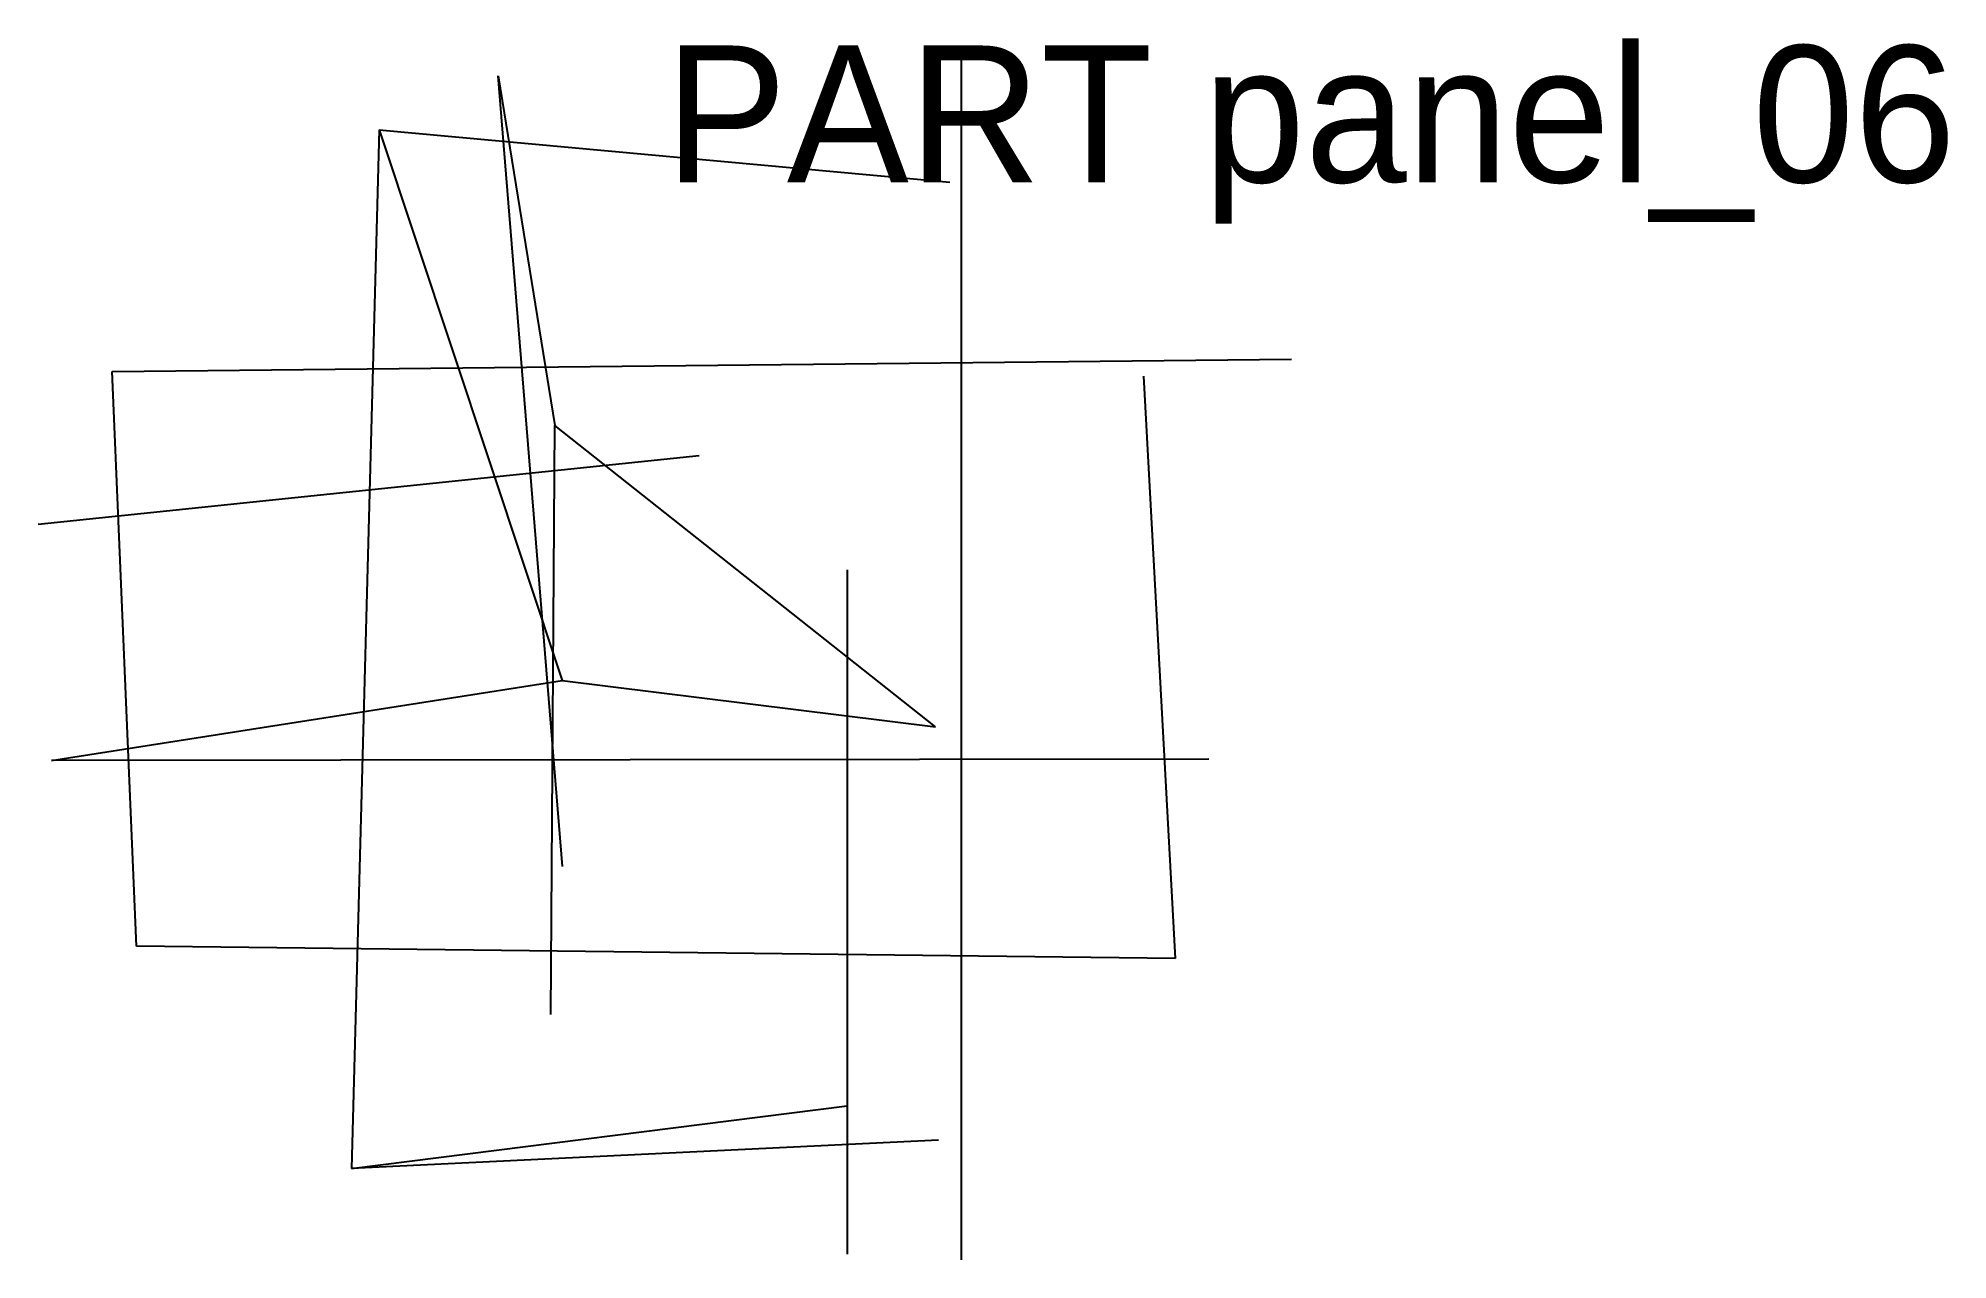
# Model space of a CAD drawing. Header units: millimetres. Extents: x 1 to 169, y 2 to 110.
import ezdxf

# ---------------------------------------------------------------- set-up
doc = ezdxf.new("R2010")
doc.units = ezdxf.units.MM
doc.layers.add('ANNOTATIONS', color=3, linetype='Continuous')
doc.layers.add('GEOMETRY', color=7, linetype='Continuous')

msp = doc.modelspace()

# ---------------------------------------------------------------- linework, layer by layer
at = {"layer": 'GEOMETRY'}
for p, q in [((82, 108), (82, 2.5)), ((47, 37), (41.37, 106.35)), ((41.37, 106.35), (46.33, 75.67)), ((30.91, 101.59), (28.5, 10.5)), ((30.91, 101.59), (81, 97)), ((30.91, 101.59), (46.98, 53.32)), ((7.5, 80.4), (111, 81.5)), ((9.62, 30), (7.5, 80.4)), ((98, 80), (100.79, 28.92)), ((46, 24), (46.33, 75.67)), ((79.75, 49.25), (46.33, 75.67)), ((59, 73), (1, 67)), ((72, 63), (72, 3)), ((2.16, 46.3), (46.98, 53.32)), ((46.98, 53.32), (79.75, 49.25)), ((103.72, 46.4), (2.16, 46.3)), ((100.79, 28.92), (9.62, 30)), ((28.5, 10.5), (72, 16)), ((80, 13), (28.5, 10.5))]:
    msp.add_line(p, q, dxfattribs=at)

# ---------------------------------------------------------------- texts
at = {"layer": 'ANNOTATIONS'}
msp.add_text('PART panel_06', height=12, dxfattribs=at).set_placement((56, 97))

doc.saveas('drawing.dxf')
